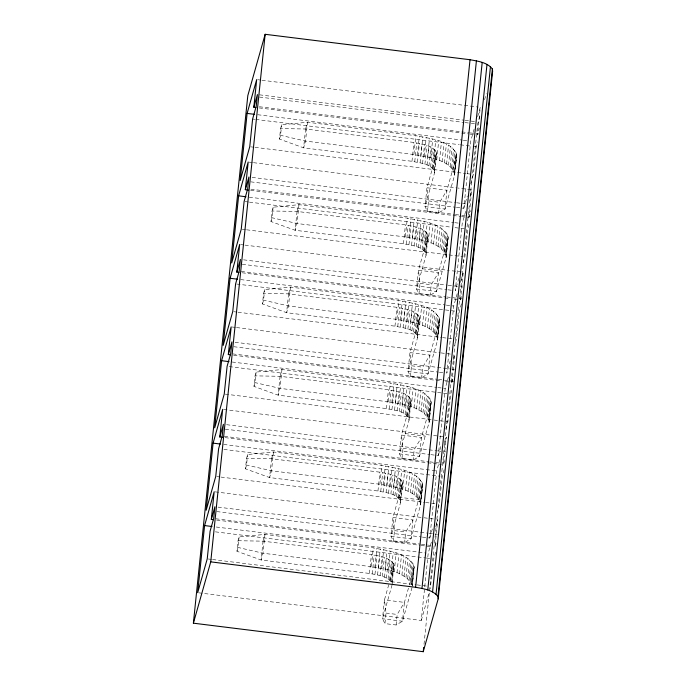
<?xml version="1.0" encoding="UTF-8"?>
<svg xmlns="http://www.w3.org/2000/svg" width="686" height="686" viewBox="0 0 686 686"><rect width="100%" height="100%" fill="white"/><g stroke="black" fill="none" stroke-linecap="round" stroke-linejoin="round"><path stroke-width="0.51" stroke-dasharray="3.43 2.57" d="M238.059 540.722L263.047 541.16L371.4 554.605C379.204 556.089 389.125 557.032 393.901 564.209L391.955 583.049C387.187 575.88 377.257 574.937 369.462 573.445L261.109 559.999L236.97 551.261L238.059 540.722L239.131 536.941L264.968 534.394L373.313 547.84C386.835 550.892 409.036 552.007 414.181 567.433L412.235 586.273M422.679 485.002L412.929 519.962L410.991 538.802L391.003 536.323L400.555 502.572C398.772 493.328 385.523 492.771 377.96 491.013L269.607 477.567L245.477 468.83L246.566 458.291L247.629 454.509L273.465 451.963L381.819 465.408C395.342 468.461 417.542 469.576 422.679 485.002L420.544 505.059L410.991 538.802L404.62 542.566L393.447 541.177L391.003 536.323L392.949 517.484L402.493 483.733C400.718 474.48 387.47 473.932 379.907 472.174L271.553 458.728L246.566 458.291M431.185 402.571L421.436 437.531L419.489 456.37L399.509 453.892L409.053 420.141C407.278 410.897 394.03 410.339 386.467 408.59L278.113 395.136L253.983 386.398L255.063 375.859L256.135 372.078L281.972 369.531L390.325 382.977C403.848 386.029 426.049 387.153 431.185 402.571L429.042 422.627L419.489 456.37L413.126 460.135L401.945 458.745L399.509 453.892L401.447 435.053L411 401.301C409.225 392.049 395.968 391.5 388.405 389.742L280.06 376.297L255.063 375.859M439.692 320.139L429.942 355.099L427.995 373.939L408.007 371.46L417.56 337.709C415.785 328.465 402.528 327.908 394.965 326.159L286.619 312.705L262.481 303.967L263.57 293.428L264.642 289.646L290.478 287.1L398.823 300.545C412.346 303.598 434.547 304.721 439.692 320.139L437.548 340.196L427.995 373.939L421.624 377.703L410.451 376.314L408.007 371.46L409.954 352.621L419.506 318.87C417.723 309.618 404.474 309.069 396.911 307.311L288.557 293.865L263.57 293.428M448.19 237.708L438.44 272.668L436.502 291.507L416.513 289.029L426.066 255.278C424.282 246.034 411.034 245.485 403.471 243.727L295.117 230.273L270.987 221.535L272.076 210.996L273.139 207.215L298.976 204.668L407.33 218.114C420.852 221.166 443.053 222.29 448.19 237.708L446.046 257.765L436.502 291.507L430.131 295.272L418.957 293.882L416.513 289.029L418.46 270.19L428.004 236.438C426.229 227.186 412.972 226.637 405.417 224.879L297.064 211.434L272.076 210.996M456.696 155.276L446.946 190.236L445 209.076L425.02 206.597L434.564 172.846C432.789 163.602 419.532 163.054 411.977 161.296L303.624 147.85L279.485 139.104L280.574 128.565L281.646 124.783L307.482 122.237L415.836 135.682C429.359 138.735 451.56 139.858 456.696 155.276L454.552 175.333L445 209.076L438.637 212.84L427.455 211.451L425.02 206.597L426.958 187.758L436.51 154.007C434.735 144.755 421.478 144.206 413.915 142.448L305.57 129.002L280.574 128.565M236.97 551.261L238.042 547.471L239.131 536.941M245.477 468.83L246.548 465.039L247.629 454.509M253.983 386.398L255.046 382.608L256.135 372.078M262.481 303.967L263.553 300.185L264.642 289.646M270.987 221.535L272.059 217.754L273.139 207.215M279.485 139.104L280.557 135.322L281.646 124.783M369.462 573.445L371.4 554.605M377.96 491.013L379.907 472.174M386.467 408.59L388.405 389.742M394.965 326.159L396.911 307.311M403.471 243.727L405.417 224.879M411.977 161.296L413.915 142.448M414.104 566.199L412.157 585.038C404.757 570.915 385.412 569.534 371.375 566.679L373.313 547.84M420.741 503.841C415.596 488.423 393.395 487.3 379.873 484.247L381.819 465.408M429.239 421.41C424.102 405.992 401.902 404.869 388.379 401.816L390.325 382.977M437.745 338.978C432.609 323.56 410.408 322.437 396.885 319.393L398.823 300.545M446.252 256.547C441.107 241.129 418.906 240.014 405.383 236.962L407.33 218.114M454.749 174.115C449.613 158.698 427.412 157.583 413.89 154.53L415.836 135.682M372.241 573.848L374.187 555.008M380.747 491.416L382.685 472.577M389.245 408.985L391.192 390.145M397.751 326.553L399.698 307.714M406.258 244.122L408.196 225.282M414.756 161.69L416.702 142.851M374.89 567.168L376.828 548.328M383.388 484.736L385.335 465.897M391.895 402.305L393.841 383.465M400.401 319.873L402.339 301.034M408.899 237.442L410.845 218.602M417.405 155.01L419.352 136.171M374.959 574.353L376.906 555.506M383.465 491.922L385.403 473.074M391.963 409.491L393.91 390.643M400.47 327.059L402.408 308.211M408.967 244.628L410.914 225.78M417.474 162.196L419.42 143.357M377.574 574.945L379.521 556.106M386.081 492.514L388.019 473.674M394.579 410.082L396.525 391.243M403.085 327.651L405.032 308.811M411.591 245.219L413.529 226.38M420.089 162.788L422.036 143.949M378.355 567.742L380.301 548.903M386.861 485.311L388.799 466.471M395.359 402.879L397.305 384.04M403.865 320.448L405.812 301.608M412.372 238.016L414.31 219.177M420.87 155.585L422.816 136.746M380.061 575.631L382.008 556.792M388.568 493.2L390.505 474.36M397.065 410.768L399.012 391.929M405.572 328.337L407.518 309.497M414.078 245.905L416.016 227.066M422.576 163.474L424.523 144.635M381.75 568.402L383.697 549.563M390.257 485.971L392.203 467.132M398.763 403.54L400.701 384.7M407.261 321.108L409.208 302.269M415.767 238.685L417.705 219.837M424.265 156.254L426.212 137.406M382.385 576.394L384.332 557.555M390.891 493.963L392.829 475.124M399.389 411.531L401.336 392.692M407.896 329.1L409.834 310.261M416.393 246.668L418.34 227.829M424.9 164.237L426.846 145.398M385.06 569.148L387.007 550.309M393.558 486.717L395.505 467.878M402.065 404.286L404.011 385.446M410.571 321.863L412.509 303.015M419.069 239.431L421.015 220.583M427.575 157L429.522 138.152M384.512 577.226L386.458 558.387M393.018 494.795L394.965 475.955M401.524 412.363L403.462 393.524M410.022 329.932L411.969 311.092M418.529 247.5L420.467 228.661M427.026 165.069L428.973 146.229M386.424 578.118L388.37 559.279M394.93 495.686L396.868 476.847M403.428 413.255L405.375 394.416M411.934 330.824L413.881 311.984M420.441 248.392L422.379 229.553M428.939 165.961L430.885 147.121M388.259 569.98L390.197 551.132M396.757 487.549L398.703 468.701M405.263 405.117L407.201 386.269M413.761 322.686L415.707 303.838M422.267 240.254L424.214 221.406M430.774 157.823L432.712 138.975M388.087 579.061L390.034 560.213M396.594 496.63L398.54 477.782M405.1 414.198L407.038 395.35M413.598 331.767L415.545 312.919M422.104 249.335L424.051 230.487M430.611 166.904L432.549 148.056M412.037 587.49L402.485 621.233L396.114 624.997L384.94 623.608L386.029 613.07L384.443 599.916L389.073 583.554M389.494 580.03L391.44 561.191M393.447 541.177L394.527 530.638L392.949 517.484L412.929 519.962L405.709 532.027L404.62 542.566M398 497.599L399.938 478.759M401.945 458.745L403.034 448.207L401.447 435.053L421.436 437.531L414.207 449.596L413.126 460.135M406.498 415.167L408.444 396.328M410.451 376.314L411.54 365.775L409.954 352.621L429.942 355.099L422.713 367.164L421.624 377.703M415.004 332.736L416.951 313.896M418.957 293.882L420.038 283.344L418.46 270.19L438.44 272.668L431.22 284.733L430.131 295.272M423.511 250.304L425.449 231.465M427.455 211.451L428.544 200.912L426.958 187.758L446.946 190.236L439.717 202.301L438.637 212.84M432.009 167.873L433.955 149.034M391.32 570.872L393.267 552.033M399.827 488.441L401.764 469.601M408.324 406.009L410.271 387.17M416.831 323.578L418.777 304.738M425.337 241.146L427.275 222.307M433.835 158.723L435.781 139.875M390.617 581.033L392.555 562.186M399.115 498.602L401.061 479.754M407.621 416.17L409.568 397.323M416.128 333.739L418.066 314.891M424.625 251.308L426.572 232.46M433.132 168.876L435.07 150.028M391.44 582.037L393.378 563.197M399.938 499.605L401.885 480.766M408.444 417.174L410.391 398.334M416.951 334.742L418.889 315.903M425.449 252.311L427.395 233.472M433.955 169.879L435.902 151.04M400.461 500.617L402.399 481.778M408.959 418.186L410.905 399.346M417.465 335.754L419.412 316.915M425.972 253.323L427.91 234.483M434.47 170.891L436.416 152.052M392.16 584.043L393.901 564.209M400.555 502.572L402.605 482.764M409.053 420.141L411.111 400.332M417.56 337.709L419.618 317.901M426.066 255.278L428.115 235.47M434.564 172.846L436.622 153.038M394.236 571.841L396.182 553.002M402.742 489.41L404.68 470.57M411.24 406.978L413.186 388.139M419.746 324.547L421.693 305.707M428.253 242.115L430.191 223.276M436.75 159.684L438.697 140.844M396.98 572.87L398.926 554.031M405.486 490.439L407.433 471.599M413.992 408.007L415.93 389.168M422.49 325.576L424.437 306.736M430.997 243.144L432.943 224.305M439.503 160.713L441.441 141.873M399.544 573.95L401.49 555.111M408.05 491.519L409.996 472.68M416.556 409.096L418.494 390.248M425.054 326.665L427.001 307.817M433.561 244.233L435.507 225.385M442.067 161.802L444.005 142.954M396.114 624.997L397.203 614.459L404.431 602.394L409.062 586.033M401.91 575.091L403.857 556.243M410.417 492.659L412.355 473.812M418.914 410.228L420.861 391.38M427.421 327.797L429.367 308.949M435.927 245.365L437.865 226.517M444.425 162.934L446.372 144.086M404.063 576.266L406.001 557.418M412.56 493.834L414.507 474.986M421.067 411.403L423.013 392.555M429.573 328.971L431.511 310.123M438.071 246.54L440.018 227.701M446.577 164.108L448.524 145.269M405.983 577.475L407.921 558.636M414.481 495.043L416.428 476.204M422.988 412.612L424.934 393.773M431.494 330.18L433.432 311.341M439.992 247.749L441.938 228.91M448.498 165.317L450.436 146.478M407.664 578.71L409.602 559.87M416.162 496.278L418.108 477.439M424.668 413.847L426.615 395.007M433.166 331.415L435.113 312.576M441.673 248.984L443.619 230.144M450.179 166.552L452.117 147.713M409.088 579.97L411.034 561.122M417.594 497.539L419.54 478.691M426.1 415.107L428.038 396.259M434.598 332.676L436.545 313.828M443.105 250.244L445.051 231.396M451.611 167.813L453.549 148.973M410.262 581.239L412.209 562.391M418.769 498.808L420.707 479.96M427.267 416.376L429.213 397.528M435.773 333.945L437.719 315.097M444.279 251.513L446.217 232.665M452.777 169.082L454.724 150.243M411.163 582.508L413.109 563.669M419.669 500.077L421.616 481.238M428.175 417.645L430.113 398.806M436.673 335.214L438.62 316.375M445.18 252.782L447.126 233.943M453.686 170.351L455.624 151.512M411.797 583.777L413.744 564.938M420.304 501.346L422.25 482.507M428.81 418.914L430.748 400.075M437.308 336.483L439.254 317.644M445.814 254.052L447.761 235.212M454.321 171.62L456.259 152.781M420.664 502.606L422.602 483.767M429.162 420.175L431.108 401.336M437.668 337.744L439.615 318.904M446.174 255.312L448.112 236.473M454.672 172.881L456.619 154.041M412.252 585.39L414.181 567.433M420.544 505.059L422.482 486.211M429.042 422.627L430.988 403.78M437.548 340.196L439.486 321.348M446.046 257.765L447.992 238.917M454.552 175.333L456.499 156.485M198.726 592.824L421.273 620.444L428.201 553.319L431.391 542.043M422.362 537.087L429.779 538.013L436.699 470.888L439.898 459.611M430.868 454.655L438.285 455.581L445.205 388.456L448.395 377.18M457.193 293.719L453.712 306.025L446.783 373.15L450.265 360.845M456.379 207.361L463.796 208.287L470.716 141.162L474.198 128.857M424.008 644.24L429.393 592.018M429.505 590.955L477.662 124.14L480.243 114.991M445.823 428.922L447.855 421.753L450.711 394.073L451.817 390.171M445.566 381.51L451.928 382.299L454.784 354.628L452.751 361.805M454.072 299.079L460.426 299.868L463.282 272.196L449.51 270.49M461.515 216.519L468.932 217.436L471.788 189.765L458.008 188.058M470.759 183.685L473.366 174.458L476.221 146.778L477.602 141.899M394.107 565.195L389.365 582.525M477.679 116.56L480.286 107.333L477.439 135.005L479.368 128.179M484.565 99.744L486.288 93.648M463.796 208.287L467.277 195.982M465.691 211.288L462.21 223.593L455.29 290.718L458.771 278.413M470.047 195.913L471.788 189.765M468.932 217.436L470.862 210.611M469.095 224.331L467.715 229.21L464.859 256.89L463.119 263.038M460.383 282.443L463.282 272.196M460.426 299.868L462.081 294.011M461.421 303.838L459.217 311.641L456.362 339.321L454.621 345.47M392.049 585.004L382.496 618.755L384.94 623.608M451.928 382.299L453.583 376.442M438.285 455.581L441.475 444.305M444.245 444.236L446.277 437.059L443.422 464.731L445.077 458.874M409.353 585.012L413.984 568.643M444.142 469.678L442.204 476.504L439.349 504.184L437.325 511.353M429.779 538.013L432.969 526.737M435.739 526.668L437.771 519.491L434.915 547.162L436.579 541.305M435.636 552.11L433.706 558.936L430.268 588.665M421.273 620.444L429.11 592.764M257.747 79.713L260.92 80.108M261.983 80.245L478.168 107.067M259.54 94.831L464.07 120.213M465.125 120.35L476.787 121.791M259.454 97.06L463.89 122.434M464.945 122.562L470.244 123.223M471.299 123.351L474.48 123.746M259.385 106.742L469.215 132.784M470.27 132.912L478.751 133.967M259.128 107.916L468.958 133.95M470.013 134.087L475.312 134.739M257.704 114.725L462.235 140.107M463.299 140.244L468.598 140.896M252.611 119.03L254.738 119.295M255.792 119.424L459.268 144.677M460.323 144.806L471.985 146.255M473.04 146.384L476.221 146.778M413.89 154.53L305.536 141.076L280.557 135.322M250.819 146.838L254 147.233M255.055 147.361L465.948 173.532M467.003 173.669L473.366 174.458M249.241 162.145L252.422 162.539M253.477 162.676L456.953 187.921M252.096 177.4L455.564 202.644M456.627 202.782L468.281 204.222M428.544 200.912L439.717 202.301M250.784 181.85L455.315 207.232M250.879 189.173L454.346 214.426M455.41 214.555L460.709 215.215M461.772 215.344L470.244 216.399M250.622 190.348L460.452 216.382M249.207 197.156L453.738 222.538M454.792 222.676L460.092 223.327M245.168 201.598L248.349 201.993M249.412 202.121L450.762 227.109M454.998 227.632L465.597 228.953M405.383 236.962L297.038 223.507L272.059 217.754M242.312 229.27L245.494 229.664M246.557 229.793L462.741 256.624M240.735 244.576L243.916 244.971M244.979 245.108L448.447 270.353M422.259 268.732L442.247 271.21M243.59 259.831L447.066 285.076M448.121 285.213L459.783 286.654M460.838 286.791L462.956 287.048M420.038 283.344L431.22 284.733M242.278 264.281L446.809 289.663M447.872 289.792L453.172 290.452M241.318 271.476L445.849 296.858M446.903 296.987L462.801 298.959M242.124 272.779L449.827 298.556M240.7 279.588L445.231 304.97M446.294 305.107L453.712 306.025M236.67 284.03L444.374 309.806M445.437 309.935L457.09 311.384M396.885 319.393L288.532 305.939L263.553 300.185M233.815 311.701L236.987 312.096M238.051 312.224L441.518 337.478M442.581 337.606L454.235 339.055M232.237 327.008L235.409 327.402M236.473 327.539L439.94 352.784M441.004 352.913L452.657 354.362M235.084 342.263L451.277 369.085M452.331 369.222L454.458 369.48M411.54 365.775L422.713 367.164M233.78 346.713L438.311 372.095M439.366 372.224L444.665 372.884M232.811 353.907L437.342 379.289M438.405 379.418L454.303 381.39M233.617 355.211L441.33 380.987M232.194 362.019L436.725 387.401M437.788 387.539L445.205 388.456M229.227 366.59L448.593 393.815M388.379 401.816L280.025 388.37L255.046 382.608M225.308 394.133L433.02 419.909M434.075 420.038L447.855 421.753M223.73 409.439L429.316 434.95M433.561 435.481L444.159 436.793M405.246 433.595L425.234 436.073M226.586 424.694L436.416 450.728M437.471 450.865L442.77 451.517M443.833 451.654L445.951 451.911M403.034 448.207L414.207 449.596M225.274 429.144L429.805 454.526M224.313 436.339L428.844 461.721M429.899 461.85L441.561 463.299M225.111 437.642L441.304 464.465M223.696 444.451L436.699 470.888M223.902 449.416L440.086 476.247M379.873 484.247L271.527 470.802L246.548 465.039M398.686 497.187L418.674 499.665M216.802 476.564L219.983 476.959M221.046 477.087L424.514 502.341M425.577 502.469L437.231 503.918M215.224 491.871L422.936 517.647M423.999 517.776L435.653 519.225M218.079 507.125L427.91 533.159M428.973 533.296L437.445 534.343M394.527 530.638L405.709 532.027M216.767 511.576L421.298 536.958M215.807 518.77L420.338 544.152M421.393 544.281L433.055 545.73M216.613 520.074L420.081 545.319M421.144 545.456L432.797 546.896M216.253 527.019L426.083 553.053M215.395 531.847L425.226 557.889M426.289 558.018L431.58 558.678M371.375 566.679L263.021 553.233L238.042 547.471M208.304 558.996L211.485 559.39M212.54 559.519L416.016 584.772M417.071 584.901L428.733 586.35M386.029 613.07L397.203 614.459M263.047 541.16L261.109 559.999L263.021 553.233L264.968 534.394L263.047 541.16M271.553 458.728L269.607 477.567L271.527 470.802L273.465 451.963L271.553 458.728M280.06 376.297L278.113 395.136L280.025 388.37L281.972 369.531L280.06 376.297M288.557 293.865L286.619 312.705L288.532 305.939L290.478 287.1L288.557 293.865M297.064 211.434L295.117 230.273L297.038 223.507L298.976 204.668L297.064 211.434M305.57 129.002L303.624 147.85L305.536 141.076L307.482 122.237L305.57 129.002M384.443 599.916L382.496 618.755L402.485 621.233L404.431 602.394L384.443 599.916"/><path stroke-width="1.03" d="M193.383 623.18L247.809 95.62L265.156 34.3L470.021 59.725C477.825 61.191 487.214 62.246 492.385 68.986L492.617 71.284L438.191 598.844L423.236 651.7L193.383 623.18L210.739 561.86L265.156 34.3M211.314 519.413L214.169 491.742L204.591 525.57L197.671 592.695L207.241 558.867L210.096 531.187L213.689 518.505L214.898 506.731L211.314 519.413L213.432 519.679M219.812 436.982L222.667 409.31L213.097 443.139L206.169 510.264L215.747 476.436L218.602 448.755L222.187 436.073L223.404 424.3L219.812 436.982L222.993 437.376M228.318 354.551L231.173 326.879L221.604 360.707L214.675 427.832L224.245 394.004L227.1 366.324L230.693 353.642L231.911 341.868L228.318 354.551L230.436 354.816M236.824 272.119L239.68 244.448L230.102 278.276L223.182 345.401L232.751 311.573L235.607 283.893L239.2 271.21L240.409 259.437L236.824 272.119L238.942 272.385M245.322 189.688L248.178 162.016L238.608 195.844L231.679 262.97L241.258 229.141L244.113 201.461L247.697 188.779L248.915 177.005L245.322 189.688L248.504 190.082M253.829 107.256L256.684 79.585L247.114 113.413L240.186 180.538L249.755 146.71L252.611 119.03L256.204 106.347L257.421 94.574L253.829 107.256L255.947 107.522M438.191 598.844L437.96 596.546C432.797 589.806 423.399 588.751 415.605 587.285L470.021 59.725M421.984 588.374L476.41 60.814M427.772 589.969L482.198 62.409M423.236 651.7L423.674 647.438M432.566 591.949L486.991 64.39M436.047 594.196L490.464 66.636M437.96 596.546L492.385 68.986M247.114 113.413L254.532 114.33M238.608 195.844L246.025 196.762M230.102 278.276L237.519 279.193M221.604 360.707L229.021 361.625M213.097 443.139L220.515 444.056M204.591 525.57L212.008 526.488M210.739 561.86L415.605 587.285"/></g></svg>
